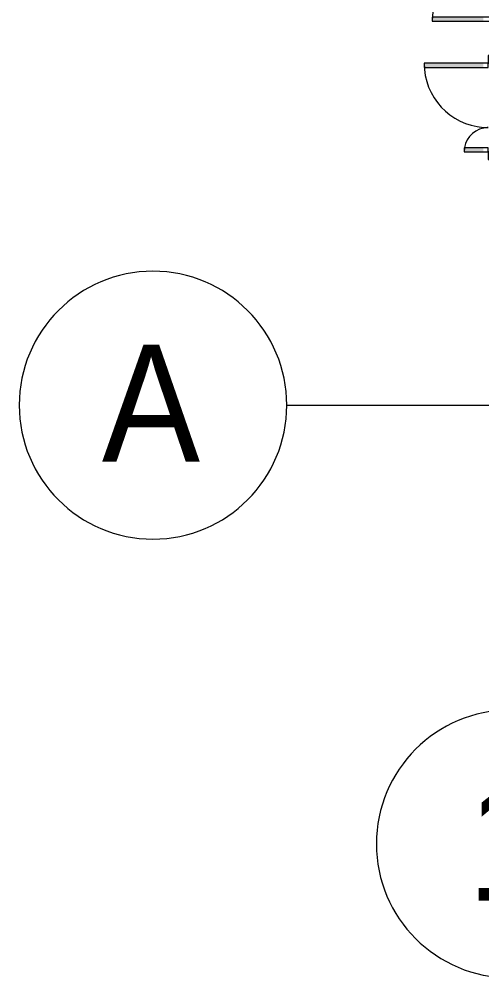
# Model space of a CAD drawing. Header units: millimetres. Extents: x -4196 to 190310, y -8553 to 29000.
# Drawn here: x 52118 to 59032, y -8553 to 5765 of the extents above; entities that cross this region are included whole.
import ezdxf

# ---------------------------------------------------------------- set-up
doc = ezdxf.new("R2010")
doc.units = ezdxf.units.MM
for name, color, linetype, lineweight, true_color in [('A-DOOR-1', 7, 'Continuous', 5, 0xaaaaaa), ('A-DOOR-2', 7, 'Continuous', 5, 0xe2e2e2), ('A-DOOR-3', 7, 'Continuous', 5, 0xb7b7b7), ('A-DOOR-FRAM-3', 7, 'Continuous', 5, 0xb7b7b7)]:
    doc.layers.add(name, color=color, linetype=linetype, lineweight=lineweight, true_color=true_color)
doc.layers.add('Оси', color=7, linetype='Continuous', lineweight=9)
doc.layers.add('Оси-1', color=7, linetype='Continuous', lineweight=20)
doc.styles.add('Arial_1', font='arial.ttf', dxfattribs={"width": 0.9, "height": 1750})

# ---------------------------------------------------------------- blocks, each defined once
blk = doc.blocks.new('110_Дверь_СКБ_2Ст_Наружная - ДН-1_л__ Двухстворчатая 1350 х3200 _ЛК_ в свету с верхним остеклением 2-22796854-1_6_1_птичка')
at = {"layer": 'A-DOOR-2'}
for points in [[(-716, 101), (-656, 101), (-656, 869), (-716, 869)], [(695, 101), (755, 101), (755, 419), (695, 419)]]:
    blk.add_hatch(color=256, dxfattribs=at).paths.add_polyline_path(points)
at = {"layer": 'A-DOOR-1'}
for p, q in [((-716, 869), (-716, 101)), ((-656, 869), (-716, 869)), ((-656, 101), (-656, 869)), ((755, 419), (695, 419)), ((695, 419), (695, 101)), ((755, 101), (755, 419))]:
    blk.add_line(p, q, dxfattribs=at)
for centre, radius, start, end in [((-716, -91), 960, 11.5911, 90), ((755, -91), 510, 90, 157.5)]:
    blk.add_arc(centre, radius, start, end, dxfattribs=at)
at = {"layer": 'A-DOOR-3'}
for p, q in [((-716, 101), (-716, -91)), ((-656, -91), (-656, 101)), ((695, 101), (695, -91)), ((755, -91), (755, 101)), ((-716, -91), (-656, -91)), ((695, -91), (755, -91))]:
    blk.add_line(p, q, dxfattribs=at)
for centre, radius, start, end in [((-716, -91), 960, 0, 11.5911), ((755, -91), 510, 157.8653, 180)]:
    blk.add_arc(centre, radius, start, end, dxfattribs=at)
at = {"layer": 'A-DOOR-FRAM-3'}
for p, q in [((-716, -91), (-805, -91)), ((-805, -91), (-805, -171)), ((-716, -151), (-716, -91)), ((755, -91), (755, -151)), ((845, -91), (755, -91)), ((845, -171), (845, -91)), ((-805, -171), (-705, -171)), ((-705, -151), (-716, -151)), ((-705, -171), (-705, -151)), ((755, -151), (745, -151)), ((745, -151), (745, -171)), ((745, -171), (845, -171))]:
    blk.add_line(p, q, dxfattribs=at)
blk = doc.blocks.new('110_Дверь_СКБ_2Ст_Наружная - ДН-3_л__ Двухстворчатая 1200 х3200 из подвала EI30-23666533-1_6_1_птичка')
at = {"layer": 'A-DOOR-2'}
for points in [[(619, 101), (680, 101), (680, 989), (619, 989)], [(-640, 101), (-580, 101), (-580, 389), (-640, 389), (-640, 106)]]:
    blk.add_hatch(color=256, dxfattribs=at).paths.add_polyline_path(points)
at = {"layer": 'A-DOOR-1'}
for p, q in [((680, 989), (619, 989)), ((619, 989), (619, 101)), ((680, 101), (680, 989)), ((-640, 389), (-640, 101)), ((-580, 389), (-640, 389)), ((-580, 101), (-580, 389))]:
    blk.add_line(p, q, dxfattribs=at)
for centre, radius, start, end in [((680, 29), 960, 90, 175.6533), ((-640, 29), 360, 11.7591, 90)]:
    blk.add_arc(centre, radius, start, end, dxfattribs=at)
at = {"layer": 'A-DOOR-3'}
for p, q in [((-640, 101), (-640, 29)), ((-640, 29), (-580, 29)), ((-580, 29), (-580, 101)), ((619, 101), (619, 29)), ((619, 29), (680, 29)), ((680, 29), (680, 101))]:
    blk.add_line(p, q, dxfattribs=at)
for centre, radius, start, end in [((-640, 29), 360, 0, 11.7591), ((680, 29), 960, 175.6533, 180)]:
    blk.add_arc(centre, radius, start, end, dxfattribs=at)
at = {"layer": 'A-DOOR-FRAM-3'}
for p, q in [((-730, 29), (-755, 29)), ((-755, 29), (-755, -51)), ((-640, 29), (-730, 29)), ((-730, 29), (-730, -51)), ((-730, -51), (-730, 29)), ((-640, -31), (-640, 29)), ((680, 29), (680, -31)), ((770, 29), (680, 29)), ((770, -51), (770, 29)), ((795, 29), (770, 29)), ((770, 29), (770, -51)), ((795, -51), (795, 29)), ((-755, -51), (-730, -51)), ((-730, -51), (-630, -51)), ((-630, -31), (-640, -31)), ((-630, -51), (-630, -31)), ((680, -31), (670, -31)), ((670, -31), (670, -51)), ((670, -51), (770, -51)), ((770, -51), (795, -51))]:
    blk.add_line(p, q, dxfattribs=at)
blk = doc.blocks.new('Ось сетки - D8-29747960-1_6_1_птичка')
at = {"layer": 'Оси-1'}
for start, end in [(360, 180), (180, 360)]:
    blk.add_arc((0, 0), 4, start, end, dxfattribs=at)

msp = doc.modelspace()

# ---------------------------------------------------------------- linework, layer by layer
at = {"layer": 'Оси'}
msp.add_line((56117.7, 0), (68617.7, 0), dxfattribs=at)

# ---------------------------------------------------------------- block references
at = {"layer": 'A-DOOR-3', "rotation": 89.99999999999991}
for name, p in [('110_Дверь_СКБ_2Ст_Наружная - ДН-1_л__ Двухстворчатая 1350 х3200 _ЛК_ в свету с верхним остеклением 2-22796854-1_6_1_птичка', (59157.5, 6450.5)), ('110_Дверь_СКБ_2Ст_Наружная - ДН-3_л__ Двухстворчатая 1200 х3200 из подвала EI30-23666533-1_6_1_птичка', (59157.5, 4425.5))]:
    msp.add_blockref(name, p, dxfattribs=at)
at = {"layer": 'Оси-1', "xscale": 499.9999999999995, "yscale": 499.9999999999995, "zscale": 499.9999999999995, "rotation": 269.9999999999994}
msp.add_blockref('Ось сетки - D8-29747960-1_6_1_птичка', (54117.7, 0), dxfattribs=at)
at = {"layer": 'Оси-1', "xscale": 499.9999999999995, "yscale": 499.9999999999995, "zscale": 499.9999999999995}
msp.add_blockref('Ось сетки - D8-29747960-1_6_1_птичка', (59456.5, -6552.8), dxfattribs=at)

# ---------------------------------------------------------------- texts
at = {"layer": 'Оси', "char_height": 1750, "attachment_point": 1, "style": 'Arial_1'}
for s, insert, width in [('\\fArial|b0|i0|c204|p34|;\\W.9;А', (53353.9, 905.2), 1803.797), ('\\fArial|b0|i0|c204|p34|;\\W.9;1', (58818.9, -5649.6), 1515.189)]:
    msp.add_mtext(s, dxfattribs=dict(at, insert=insert, width=width))

doc.saveas('drawing.dxf')
